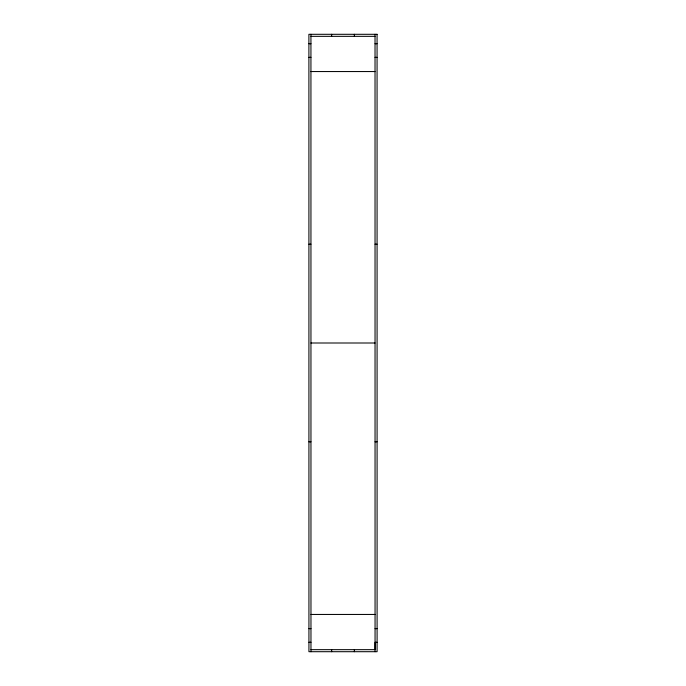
<?xml version="1.0" encoding="UTF-8"?>
<svg xmlns="http://www.w3.org/2000/svg" width="686" height="686" viewBox="0 0 686 686"><rect width="100%" height="100%" fill="white"/><g stroke="black" fill="none" stroke-linecap="round" stroke-linejoin="round"><path stroke-width="1.03" d="M310.972 36.341L375.062 36.341M308.897 43.724L310.938 43.724M375.028 43.724L377.068 43.724M308.897 57.358L310.938 57.358M375.028 57.358L377.068 57.358M310.938 71.55L375.028 71.55M308.897 244.19L310.938 244.19M375.028 244.19L377.068 244.19M310.938 343L375.062 343M308.897 441.81L310.972 441.81M375.028 441.81L377.103 441.81M310.972 614.45L375.062 614.45M308.932 628.642L310.972 628.642M375.062 628.642L377.103 628.642M308.932 642.276L310.972 642.276M377.103 642.276L375.062 642.276L375.062 649.659L310.972 649.659M375.028 34.3L375.062 651.7M354.362 34.3L354.362 36.341M354.362 649.659L354.362 651.7M331.647 34.3L331.647 36.341M331.647 649.659L331.647 651.7M310.938 34.3L310.972 651.7M377.068 34.3L308.897 34.3L308.932 651.7L377.103 651.7L377.068 34.3"/></g></svg>
